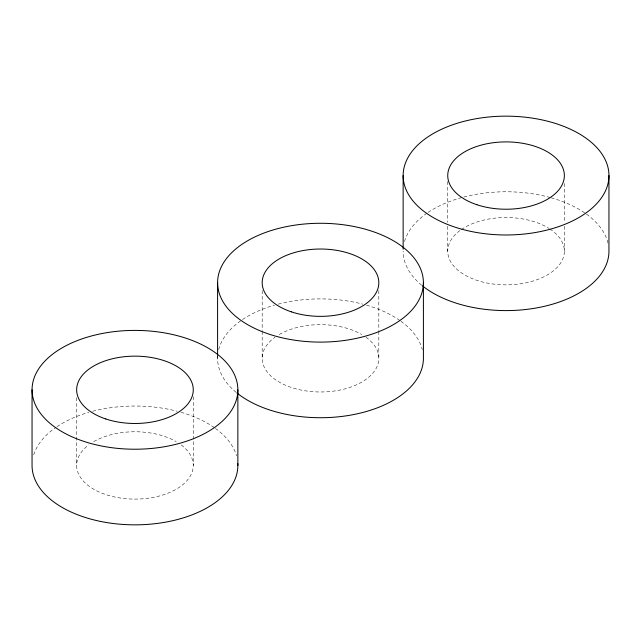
<?xml version="1.0" encoding="UTF-8"?>
<svg xmlns="http://www.w3.org/2000/svg" width="641" height="641" viewBox="0 0 641 641"><rect width="100%" height="100%" fill="white"/><g stroke="black" fill="none" stroke-linecap="round" stroke-linejoin="round"><path stroke-width="0.48" stroke-dasharray="3.21 2.4" d="M564.36 183.526L564.36 222.331M564.36 226.313L564.36 251.184M447.73 181.539L447.73 222.331M447.73 226.313L447.73 251.184M378.815 290.653L378.815 330.452M378.815 331.445L378.815 358.311M262.185 290.653L262.185 330.452M262.185 331.445L262.185 358.311M217.595 355.322L217.595 358.311M193.27 396.779L193.27 465.43M76.64 397.773L76.64 465.43M421.738 285.253A102.905 59.413 0 0 1 403.141 251.184M404.519 241.497A102.905 59.413 0 0 1 427.227 212.988M428.06 212.419A102.905 59.413 0 0 1 462.85 197.26M463.796 197.011A102.905 59.413 0 0 1 550.186 197.516M551.116 197.781A102.905 59.413 0 0 1 585.682 213.557M586.491 214.142A102.905 59.413 0 0 1 608.069 243.436M549.874 228.981A58.315 33.669 0 0 1 546.981 275.165A58.315 33.669 0 0 1 466.96 276.175A58.315 33.669 0 0 1 460.575 230.111M461.384 229.542A58.315 33.669 0 0 1 549.025 228.436M236.192 392.38A102.905 59.413 0 0 1 217.716 355.41M218.709 349.585A102.905 59.413 0 0 1 241.681 320.107M242.514 319.547A102.905 59.413 0 0 1 274.492 305.164M278.25 304.138A102.905 59.413 0 0 1 362.75 304.138M366.508 305.164A102.905 59.413 0 0 1 400.136 320.684M400.945 321.261A102.905 59.413 0 0 1 422.291 349.585M365.971 337.23A58.315 33.669 0 0 1 360.21 382.965A58.315 33.669 0 0 1 280.79 382.965A58.315 33.669 0 0 1 275.029 337.23M279.268 334.506A58.315 33.669 0 0 1 361.732 334.506M33.717 454.781A102.905 59.413 0 0 1 56.144 427.235M56.977 426.666A102.905 59.413 0 0 1 88.955 412.291M92.705 411.258A102.905 59.413 0 0 1 177.204 411.258M180.962 412.291A102.905 59.413 0 0 1 214.591 427.803M215.4 428.388A102.905 59.413 0 0 1 236.481 455.743M181.219 444.942A58.315 33.669 0 0 1 174.352 490.253A58.315 33.669 0 0 1 95.557 490.253A58.315 33.669 0 0 1 88.69 444.942M93.722 441.625A58.315 33.669 0 0 1 176.187 441.625"/><path stroke-width="0.96" d="M608.95 175.57A102.905 59.413 0 0 1 454.589 227.018A102.905 59.413 0 0 1 454.589 124.114A102.905 59.413 0 0 1 608.95 175.57L608.95 251.184A102.905 59.413 0 0 1 537.591 307.736A102.905 59.413 0 0 1 422.483 285.862M423.405 282.689A102.905 59.413 0 0 1 269.044 334.145A102.905 59.413 0 0 1 269.044 231.241A102.905 59.413 0 0 1 423.405 282.689L423.405 358.311A102.905 59.413 0 0 1 352.045 414.863A102.905 59.413 0 0 1 236.938 392.981M403.141 175.57L403.141 249.197M237.859 389.816A102.905 59.413 0 0 1 83.506 441.264A102.905 59.413 0 0 1 83.506 338.36A102.905 59.413 0 0 1 237.859 389.816L237.859 465.43M217.595 282.689L217.595 355.322M32.05 389.816L32.05 465.43A102.905 59.413 0 0 0 136.629 524.835A102.905 59.413 0 0 0 237.803 463.507M476.888 204.719A58.315 33.669 0 0 0 564.36 175.57A58.315 33.669 0 0 0 476.888 146.412A58.315 33.669 0 0 0 476.888 204.719M291.343 311.846A58.315 33.669 0 0 0 378.815 282.689A58.315 33.669 0 0 0 291.343 253.532A58.315 33.669 0 0 0 291.343 311.846M105.797 418.966A58.315 33.669 0 0 0 193.27 389.816A58.315 33.669 0 0 0 105.797 360.659A58.315 33.669 0 0 0 105.797 418.966"/></g></svg>
